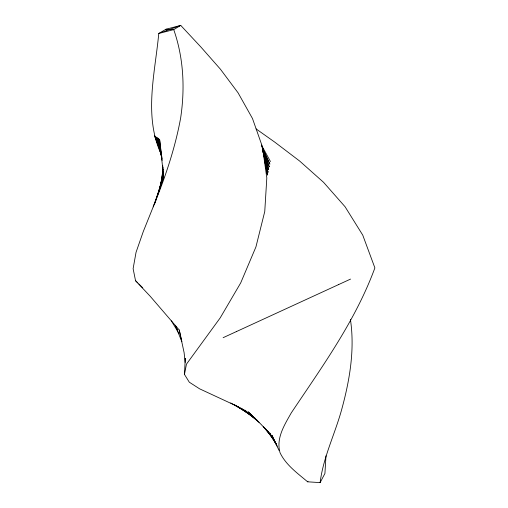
<?xml version="1.0" encoding="UTF-8"?>
<svg xmlns="http://www.w3.org/2000/svg" width="508" height="508" viewBox="0 0 508 508"><rect width="100%" height="100%" fill="white"/><g stroke="black" fill="none" stroke-linecap="round" stroke-linejoin="round"><path stroke-width="0.76" d="M162.573 174.892L162.687 165.659L162.814 168.002M162.7 175.336L162.871 167.469L162.02 178.321M238.404 406.845L199.549 388.798L189.294 382.187L184.468 374.421L185.268 358.324L185.388 360.674M325.984 455.784L324.923 473.488L320.116 482.6L307.626 481.819C297.44 473.17 285.985 465.106 280.035 452.736C275.863 438.347 284.474 424.929 291.262 412.902C322.275 366.49 355.492 320.751 374.885 267.9L362.75 235.128L345.078 206.756L323.539 182.296L299.65 161.042L274.809 142.164L256.064 128.886M162.56 174.663L163.055 169.304L161.08 183.375M162.014 178.892L162.262 177.343M162.503 175.8L163.239 171.171L159.588 189.548M320.116 482.6C323.304 456.844 335.331 433.33 341.979 408.426C349.809 379.597 354.908 349.212 350.412 319.43M184.468 374.421L186.461 364.166L220.199 317.887L240.697 282.918L255.937 246.913L264.757 211.512L266.814 177.914L262.446 146.844L252.489 118.529L238.055 92.799L220.409 69.183L200.863 46.99L180.734 25.4L165.951 29.248L158.769 33.484C155.029 73.45 143.421 116.389 161.379 154.603M161.595 181.362L163.43 173.063L158.09 194.119M159.144 190.983L163.627 174.981L155.029 203.117M177.679 330.232L175.254 325.387L181.87 341.719L179.248 330.022L150.19 296.259L135.534 280.689L133.115 268.668L136.042 252.336L143.256 231.616L153.2 206.877L163.824 176.936M153.2 206.877C164.954 178.073 175.101 148.539 180.664 117.862C185.083 88.303 183.642 57.956 173.73 29.604L165.951 29.248L166.522 30.677M307.626 481.819L307.981 481.171M223.126 337.693L236.144 331.705M236.322 331.622L338.252 284.747M338.423 284.664L350.558 279.089M230.696 402.952L244.17 410.42M240.836 408.476L234.124 404.692L246.875 412.483M242.176 409.232L243.523 409.988M248.215 413.302L250.228 414.534M246.913 412.369L237.585 406.444L254.946 418.211L253.683 417.303M250.533 415.03L241.09 408.222L256.991 420.268L244.634 410.013L259.067 422.351L248.221 411.829L261.156 424.453L269.716 433.673M135.534 280.689L137.751 282.873M138.855 283.966L142.729 287.782M267.348 431.025L263.271 426.58L270.84 435.591M269.392 433.642L265.411 428.72L273.882 440.023M273.025 438.664L267.57 430.892L276.225 444.036L269.754 433.083L277.165 446.183L271.958 435.299L279.07 450.533M171.374 320.878L178.746 333.077M270.472 161.557L261.43 145.066L262.039 147.377M262.496 148.438L269.888 164.167L262.319 147.86M262.992 150.908L269.297 166.821L262.465 149.104M154.362 135.56L160.915 152.248M262.801 151.486L268.694 169.52L262.871 150.863M161.411 154.578L155.638 136.436L161.817 156.991L156.934 137.319L161.982 158.674L158.242 138.214L162.154 160.382L159.569 139.122L162.833 169.399M263.322 154.038L264.109 157.08M264.509 158.598L268.078 172.269L262.954 151.149M179.248 330.022L184.106 352.641L185.153 362.458M264.395 159.709L265.157 163.544M265.462 165.081L267.449 175.07L262.446 146.844M180.734 25.4L173.73 29.604L158.769 33.484L180.734 25.4"/></g></svg>
